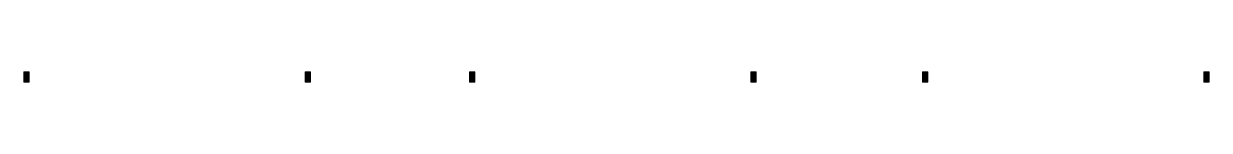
# Model space of a CAD drawing. Header units: metres. Extents: x -3129379 to 8446, y 1795 to 1612176.
# Drawn here: x 8395.4 to 8446.2, y 1794.6 to 1795 of the extents above; entities that cross this region are included whole.
import ezdxf

# ---------------------------------------------------------------- set-up
doc = ezdxf.new("R2010")
doc.units = ezdxf.units.M
doc.header["$LTSCALE"] = 750
doc.header["$MEASUREMENT"] = 0
doc.layers.get('0').update_dxf_attribs({"lineweight": 5})

# ---------------------------------------------------------------- blocks, each defined once
blk = doc.blocks.new('column')
h = blk.add_hatch(color=256)
h.dxf.hatch_style = 1
h.paths.add_polyline_path([(-1560474.324, 43120.602), (-1560474.554, 43120.602), (-1560474.554, 43120.152), (-1560474.324, 43120.152)])
blk.add_lwpolyline([(-1560474.554, 43120.152), (-1560474.324, 43120.152), (-1560474.324, 43120.602), (-1560474.554, 43120.602)], close=True)

msp = doc.modelspace()

# ---------------------------------------------------------------- block references
at = {"rotation": 180}
for p in [(-1552078.93458, 44915.16276), (-1552066.87658, 44915.1596), (-1552059.84029, 44915.16276), (-1552047.78229, 44915.1596), (-1552040.42955, 44915.16276), (-1552028.37155, 44915.1596)]:
    msp.add_blockref('column', p, dxfattribs=at)

doc.saveas('drawing.dxf')
